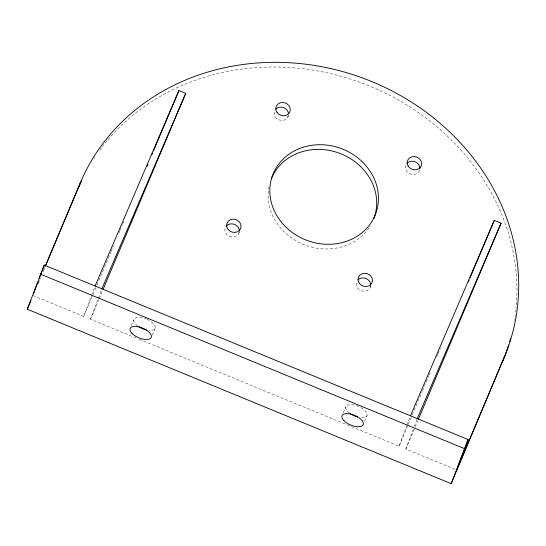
<?xml version="1.0" encoding="UTF-8"?>
<svg xmlns="http://www.w3.org/2000/svg" width="546" height="546" viewBox="0 0 546 546"><rect width="100%" height="100%" fill="white"/><g stroke="black" fill="none" stroke-linecap="round" stroke-linejoin="round"><path stroke-width="0.41" stroke-dasharray="2.73 2.05" d="M32.856 295.495L83.722 316.434L91.305 296.157M91.591 295.379L94.513 287.578M136.159 338.015L90.506 319.226L98.082 298.949M98.376 298.171L101.29 290.37M238.841 233.354L239.421 231.791M287.865 116.994L288.452 115.438M370.27 287.36L370.857 285.797M139.312 339.312L399.085 446.232L406.661 425.955M406.954 425.177L409.869 417.376M455.166 469.314L405.862 449.024L413.151 429.525M414.318 426.406L416.946 419.389M38.145 282.951L39.803 279.026M43.769 269.615L44.758 267.26M38.179 283.408L40.486 277.934M43.12 271.683L44.765 267.772M83.722 316.434L92.649 295.256M92.977 294.471L96.615 285.845M96.949 285.06L104.218 267.806M104.552 267.021L110.831 252.122M111.159 251.337L113.479 245.843M118.769 233.299L119.758 230.944M120.086 230.159L122.4 224.672M122.734 223.887L123.724 221.533M90.506 319.226L98.771 299.618M99.099 298.833L102.737 290.206M131.374 325.566L133.913 319.546M152.252 335.046L155.105 328.269M343.311 412.796L345.85 406.777M364.503 421.519L367.042 415.499M399.085 446.232L408.005 425.054M408.34 424.269L411.977 415.642M412.305 414.858L422.222 391.332M422.556 390.547L428.835 375.641M429.17 374.856L430.159 372.508M436.773 356.818L437.762 354.47M438.09 353.685L440.404 348.191M405.862 449.024L414.789 427.846M415.124 427.061L417.765 420.789M360.947 407.555A11.459 5.201 22.9 0 1 367.192 414.823A11.459 5.201 22.9 0 1 360.169 417.54M349.57 413.179A11.459 5.201 22.9 0 1 347.174 405.337A11.459 5.201 22.9 0 1 360.305 407.207M147.017 319.328A11.459 5.201 22.9 0 1 155.207 326.795A11.459 5.201 22.9 0 1 149.092 330.398M137.633 325.948A11.459 5.201 22.9 0 1 134.746 318.434A11.459 5.201 22.9 0 1 146.335 319.035M94.062 158.367A229.218 204.231 20.5 0 1 94.717 157.371M99.843 150.007A229.218 204.231 20.5 0 1 101.993 147.133M102.361 146.656A229.218 204.231 20.5 0 1 107.623 140.11M108.012 139.646A229.218 204.231 20.5 0 1 370.304 86.364A229.218 204.231 20.5 0 1 516.079 308.224M515.902 310.005A229.218 204.231 20.5 0 1 515.704 311.786M515.253 315.342A229.218 204.231 20.5 0 1 515.09 316.53M514.639 319.478A229.218 204.231 20.5 0 1 514.448 320.659M288.425 115.383A7.337 6.538 20.5 0 1 279.156 119.963A7.337 6.538 20.5 0 1 274.699 110.572M239.196 232.268A7.337 6.538 20.5 0 1 229.177 236.343A7.337 6.538 20.5 0 1 226.249 226.167M370.7 285.708A7.337 6.538 20.5 0 1 361.862 290.902A7.337 6.538 20.5 0 1 356.709 281.777M419.635 170.209A7.337 6.538 20.5 0 1 410.046 173.846A7.337 6.538 20.5 0 1 406.197 164.476M370.441 225.648A55.009 49.017 20.5 0 1 369.99 226.378M369.048 227.819A55.009 49.017 20.5 0 1 303.562 244.437A55.009 49.017 20.5 0 1 268.864 187.032"/><path stroke-width="0.82" d="M504.333 357.016L451.173 483.667L27.3 309.213L44.226 265.083L468.099 439.544L456.729 469.956L504.333 357.016A229.218 204.231 20.5 0 0 371.744 81.559A229.218 204.231 20.5 0 0 80.467 182.562L45.093 266.482M33.729 293.161L37.524 283.019M39.271 278.344L44.226 265.083M45.755 265.424L80.467 182.562M451.173 483.667L468.099 439.544M27.3 309.213L30.924 300.607M146.867 166.632L147.857 164.278M151.822 154.866L152.484 153.303M153.481 150.949L178.931 90.554L185.715 93.346L103.064 289.421M468.509 281.531L469.171 279.962M470.161 277.607L494.294 220.352L501.078 223.143L418.427 419.219M95.093 286.022L178.931 90.554M101.877 288.814L185.715 93.346M410.455 415.82L494.294 220.352M417.233 418.611L501.078 223.143M40.418 274.119L464.291 448.58M146.881 330.077A11.459 5.201 22.9 0 1 138.773 326.74M357.432 416.973A11.459 5.201 22.9 0 1 350.123 413.575M508.695 344.963A229.218 204.231 20.5 0 1 502.586 361.698M78.713 187.237A229.218 204.231 20.5 0 1 79.893 184.507M80.132 183.968A229.218 204.231 20.5 0 1 81.613 180.719M510.524 338.684A229.218 204.231 20.5 0 1 510.203 339.83M510.046 340.404A229.218 204.231 20.5 0 1 509.718 341.543M275.703 109.18A7.337 6.538 20.5 0 1 283.415 107.603A7.337 6.538 20.5 0 1 288.493 113.664M226.249 226.167A7.337 6.538 20.5 0 1 234.418 224.379A7.337 6.538 20.5 0 1 239.332 231.135M357.985 279.886A7.337 6.538 20.5 0 1 366.032 278.542A7.337 6.538 20.5 0 1 370.734 285.135M406.852 163.541A7.337 6.538 20.5 0 1 415.021 161.766A7.337 6.538 20.5 0 1 419.922 168.523M271.28 178.829A55.009 49.017 20.5 0 1 340.322 153.556A55.009 49.017 20.5 0 1 373.805 218.728M343.857 420.536A11.459 5.201 22.9 0 0 362.401 425.648A11.459 5.201 22.9 0 0 351.658 414.332A11.459 5.201 22.9 0 0 343.857 420.536M131.92 333.306A11.459 5.201 22.9 0 0 150.464 338.418A11.459 5.201 22.9 0 0 139.721 327.102A11.459 5.201 22.9 0 0 131.92 333.306M277.129 112.531A7.337 6.538 20.5 0 0 289.619 112.319A7.337 6.538 20.5 0 0 282.35 102.471A7.337 6.538 20.5 0 0 277.129 112.531M228.194 229.559A7.337 6.538 20.5 0 0 240.588 228.672A7.337 6.538 20.5 0 0 232.739 219.192A7.337 6.538 20.5 0 0 228.194 229.559M408.08 165.923A7.337 6.538 20.5 0 0 420.618 167.062A7.337 6.538 20.5 0 0 414.605 156.579A7.337 6.538 20.5 0 0 408.08 165.923M359.65 283.708A7.337 6.538 20.5 0 0 372.024 282.678A7.337 6.538 20.5 0 0 364.046 273.28A7.337 6.538 20.5 0 0 359.65 283.708M283.285 224.379A55.009 49.017 20.5 0 0 375.559 214.046A55.009 49.017 20.5 0 0 313.568 145.065A55.009 49.017 20.5 0 0 283.285 224.379"/></g></svg>
